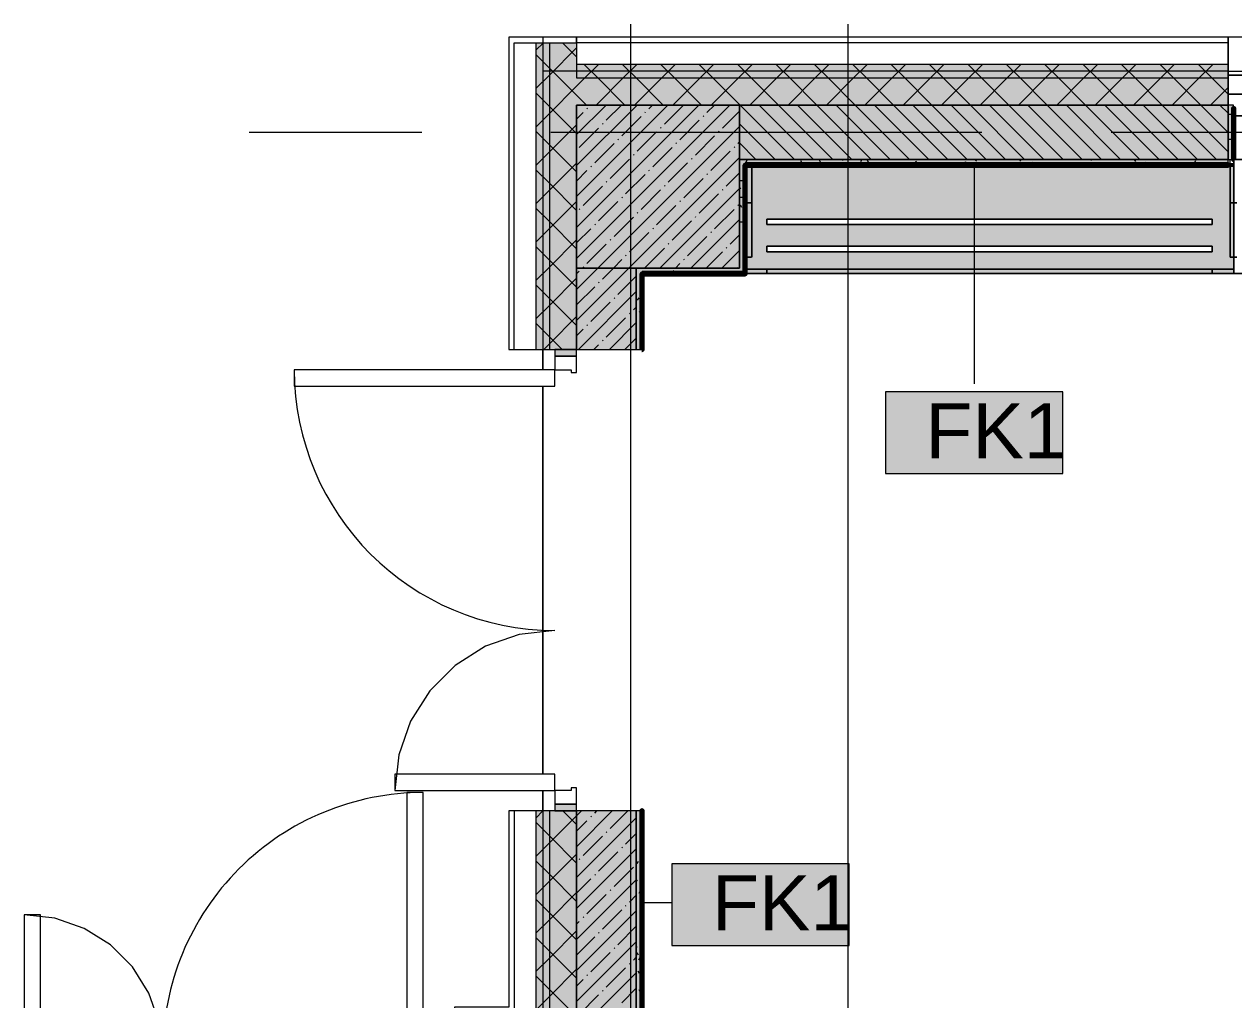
# Model space of a CAD drawing. Header units: millimetres. Extents: x -3817 to 677485, y -22715 to 103890.
# Drawn here: x 40368 to 44824, y 25716 to 29309 of the extents above; entities that cross this region are included whole.
import ezdxf

# ---------------------------------------------------------------- set-up
doc = ezdxf.new("R2010")
doc.units = ezdxf.units.MM
doc.layers.add('PDF _Геометрия', color=7, linetype='Continuous', true_color=0x1d1d1d)
doc.layers.add('PDF _Сплошная заливка', color=7, linetype='Continuous', true_color=0xffffff)
doc.layers.add('PDF _Текст', color=7, linetype='Continuous')
doc.styles.add('PDF GOST-Common', font='arial.ttf')

msp = doc.modelspace()

# ---------------------------------------------------------------- hatches: boundary and pattern name
at = {"layer": 'PDF _Сплошная заливка', "transparency": 33554559}
h = msp.add_hatch(color=256, dxfattribs=at)
h.paths.add_polyline_path([(42303.3, 25551.1), (42303.3, 26411.3), (42253.3, 26411.3), (42253.3, 25551.1)], flags=0)
h.paths.add_polyline_path([(42253.3, 28111.3), (42303.3, 28111.3), (42303.3, 29241.3), (42253.3, 29241.3), (42253.3, 28144.5)], flags=0)
h = msp.add_hatch(color=256, dxfattribs=at)
h.paths.add_polyline_path([(42403.3, 25551.1), (42403.3, 26411.3), (42303.3, 26411.3), (42303.3, 25551.1)], flags=0)
h.paths.add_polyline_path([(42403.3, 28111.3), (42403.3, 29241.3), (42303.3, 29241.3), (42303.3, 28111.3), (42323.3, 28111.3)], flags=0)
h = msp.add_hatch(color=256, dxfattribs=at)
h.paths.add_polyline_path([(85213.3, 29111.3), (85213.3, 29161.3), (80593.3, 29161.3), (80593.3, 29111.3), (84533.7, 29111.3)], flags=0)
h.paths.add_polyline_path([(70803.3, 29111.3), (71053.3, 29111.3), (71053.3, 29161.3), (68453.3, 29161.3), (68453.3, 29111.3), (70432.2, 29111.3)], flags=0)
h.paths.add_polyline_path([(73153.3, 29111.3), (74493.3, 29111.3), (74493.3, 29161.3), (73153.3, 29161.3)], flags=0)
h.paths.add_polyline_path([(77111.9, 29111.3), (77493.3, 29111.3), (77493.3, 29161.3), (76593.3, 29161.3), (76593.3, 29111.3)], flags=0)
h.paths.add_polyline_path([(60248.3, 29111.3), (61303.3, 29111.3), (61303.3, 29161.3), (60248.3, 29161.3)], flags=0)
h.paths.add_polyline_path([(66403.3, 29111.3), (67353.3, 29111.3), (67353.3, 29161.3), (66403.3, 29161.3)], flags=0)
h.paths.add_polyline_path([(57815.1, 29111.3), (57948.3, 29111.3), (57948.3, 29161.3), (57103.3, 29161.3), (57103.3, 29111.3), (57444.1, 29111.3)], flags=0)
h.paths.add_polyline_path([(51103.3, 29111.3), (52003.3, 29111.3), (52003.3, 29161.3), (51103.3, 29161.3)], flags=0)
h.paths.add_polyline_path([(55003.3, 29111.3), (55003.3, 29161.3), (54103.3, 29161.3), (54104.2, 29111.3), (54846.4, 29111.3)], flags=0)
h.paths.add_polyline_path([(49003.3, 29111.3), (49003.3, 29161.3), (47903.3, 29161.3), (47903.3, 29111.3), (48909, 29111.3)], flags=0)
h.paths.add_polyline_path([(44803.3, 29111.3), (44803.3, 29161.3), (42403.3, 29161.3), (42403.3, 29111.3), (44455.9, 29111.3)], flags=0)
h = msp.add_hatch(color=256, dxfattribs=at)
h.paths.add_polyline_path([(85213.3, 29011.3), (85213.3, 29111.3), (80593.3, 29111.3), (80593.3, 29011.3), (84533.7, 29011.3)], flags=0)
h.paths.add_polyline_path([(77493.3, 29011.3), (77493.3, 29111.3), (76593.3, 29111.3), (76593.3, 29011.3), (77111.9, 29011.3)], flags=0)
h.paths.add_polyline_path([(67353.3, 29011.3), (67353.3, 29013.3), (67321.3, 29013.3), (67321.3, 29021.3), (67353.3, 29021.3), (67353.3, 29111.3), (66403.3, 29111.3), (66403.3, 29011.3), (67321.3, 29011.3)], flags=0)
h.paths.add_polyline_path([(68485.3, 29011.3), (71053.3, 29011.3), (71053.3, 29111.3), (68453.3, 29111.3), (68453.3, 29021.3), (68485.3, 29021.3), (68485.3, 29013.3), (68453.3, 29011.3)], flags=0)
h.paths.add_polyline_path([(74283.3, 29011.3), (74493.3, 29011.3), (74493.3, 29111.3), (73153.3, 29111.3), (73153.3, 29011.3), (74143.2, 29011.3)], flags=0)
h.paths.add_polyline_path([(54403.3, 29011.3), (55003.3, 29011.3), (55003.3, 29111.3), (54103.3, 29111.3), (54104.2, 29011.3)], flags=0)
h.paths.add_polyline_path([(60783.9, 29011.3), (61303.3, 29011.3), (61303.3, 29111.3), (60248.3, 29111.3), (60248.3, 29011.3), (60412.8, 29011.3)], flags=0)
h.paths.add_polyline_path([(51103.3, 29011.3), (52003.3, 29011.3), (52003.3, 29111.3), (51103.3, 29111.3)], flags=0)
h.paths.add_polyline_path([(57103.3, 29011.3), (57948.3, 29011.3), (57948.3, 29111.3), (57103.3, 29111.3)], flags=0)
h.paths.add_polyline_path([(48403.3, 29011.3), (49003.3, 29011.3), (49003.3, 29111.3), (47903.3, 29111.3), (47903.3, 29011.3), (48166.8, 29011.3)], flags=0)
h.paths.add_polyline_path([(44803.3, 29011.3), (44803.3, 29111.3), (42403.3, 29111.3), (42403.3, 29011.3), (44455.9, 29011.3)], flags=0)
h = msp.add_hatch(color=256, dxfattribs=at)
h.paths.add_polyline_path([(80822.8, 28811.3), (80893.3, 28811.3), (80893.3, 29011.3), (80593.3, 29011.3), (80593.3, 28811.3)], flags=0)
h.paths.add_polyline_path([(73783.3, 28811.3), (73783.3, 29011.3), (73153.3, 29011.3), (73153.3, 28811.3), (73401, 28811.3)], flags=0)
h.paths.add_polyline_path([(74493.3, 28811.3), (74493.3, 29011.3), (74283.3, 29011.3), (74283.3, 28811.3)], flags=0)
h.paths.add_polyline_path([(76593.3, 28811.3), (76993.3, 28811.3), (76993.3, 29011.3), (76593.3, 29011.3)], flags=0)
h.paths.add_polyline_path([(68553.3, 28811.3), (70553.3, 28811.3), (70553.3, 29011.3), (68449.3, 29011.3), (68449.3, 28811.3)], flags=0)
h.paths.add_polyline_path([(67303.3, 28811.3), (67303.3, 29011.3), (67003.3, 29011.3), (67003.3, 28811.3), (67092.4, 28811.3)], flags=0)
h.paths.add_polyline_path([(60248.3, 28811.3), (60378.3, 28811.3), (60378.3, 29008.8), (60978.3, 29008.8), (60978.3, 28811.3), (61303.3, 28811.3), (61303.3, 29011.3), (60248.3, 29011.3), (60248.3, 28992.2)], flags=0)
h.paths.add_polyline_path([(54103.3, 28811.3), (54403.3, 28811.3), (54403.3, 29011.3), (54103.3, 29011.3)], flags=0)
h.paths.add_polyline_path([(57948.3, 28811.3), (57948.3, 29011.3), (57103.3, 29011.3), (57103.3, 28811.3), (57815.1, 28811.3)], flags=0)
h.paths.add_polyline_path([(43003.3, 28811.3), (44803.3, 28811.3), (44803.3, 29011.3), (43003.3, 29011.3)], flags=0)
h.paths.add_polyline_path([(52003.3, 28811.3), (52003.3, 29011.3), (51103.3, 29011.3), (51103.3, 28811.3), (51877.7, 28811.3)], flags=0)
h.paths.add_polyline_path([(47903.3, 28811.3), (48403.3, 28811.3), (48403.3, 29011.3), (47903.3, 29011.3)], flags=0)
for points in [[(43003.3, 28391.3), (43023.3, 28391.3), (43023.3, 28811.3), (43003.3, 28811.3), (43003.3, 28411.3)], [(43003.3, 28391.3), (43003.3, 28411.3), (42623.3, 28411.3), (42623.3, 28391.3), (42971.5, 28391.3)]]:
    msp.add_hatch(color=256, dxfattribs=at).paths.add_polyline_path(points)
at = {"layer": 'PDF _Сплошная заливка', "true_color": 0xeae6de, "transparency": 33554559}
h = msp.add_hatch(color=254, dxfattribs=at)
h.paths.add_polyline_path([(43423.3, 28391.3), (44824.5, 28391.3), (44824.5, 28791.3), (43024.3, 28790.3), (43024.3, 28391.4)], flags=0)
h.paths.add_polyline_path([(43343.3, 28471.3), (43104.3, 28471.3), (43104.3, 28491.3), (44744.5, 28491.3), (44744.5, 28471.3), (44455.9, 28471.3)], flags=0)
h.paths.add_polyline_path([(43104.3, 28571.3), (43104.3, 28591.3), (44744.5, 28591.3), (44744.5, 28571.3), (44455.9, 28571.3)], flags=0)
at = {"layer": 'PDF _Сплошная заливка', "transparency": 33554559}
h = msp.add_hatch(color=256, dxfattribs=at)
h.paths.add_polyline_path([(42623.3, 25211.3), (42643.3, 25211.3), (42643.3, 26411.3), (42623.3, 26411.3), (42623.3, 25883.8)], flags=0)
h.paths.add_polyline_path([(42643.3, 28111.3), (42643.3, 28391.3), (42623.3, 28391.3), (42623.3, 28111.3)], flags=0)

# ---------------------------------------------------------------- linework, layer by layer
at = {"layer": 'PDF _Геометрия', "color": 253, "lineweight": 9, "true_color": 0xaaaaaa}
for points in [[(42603.3, 24976), (42603.3, 26809.4), (42603.3, 29309.4)], [(43403.3, 24976), (43403.3, 26809.4), (43403.3, 29309.4)], [(47903.3, 29121.3), (44803.3, 29121.3)], [(44803.3, 29051.4), (44873.3, 29051.4)], [(41197.6, 28911.3), (41832.6, 28911.3)], [(42308.8, 28911.3), (43896.3, 28911.3)], [(44372.6, 28911.3), (45007.6, 28911.3)]]:
    msp.add_lwpolyline(points, dxfattribs=at)
at = {"layer": 'PDF _Геометрия', "color": 9, "lineweight": 9, "true_color": 0xc0c0c0}
for points in [[(43024.3, 28791.3), (44803.3, 28791.3), (44803.3, 28811.3), (44803.3, 29011.3), (44803.3, 29261.3), (42403.3, 29261.3), (42173.3, 29261.3), (42153.3, 29261.3), (42153.3, 28111.3), (42403.3, 28111.3), (42623.3, 28111.3), (42623.3, 28411.3), (42403.3, 28411.3), (42403.3, 29011.3), (43003.3, 29011.3), (43003.3, 28811.3), (43023.3, 28811.3), (43003.3, 28811.3), (43003.3, 28411.3), (42623.3, 28411.3), (42623.3, 28391.3), (42623.3, 28111.3), (42643.3, 28111.3)], [(47903.3, 29011.3), (47903.3, 29261.3), (44803.3, 29261.3), (44803.3, 29011.3)], [(44803.3, 28791.3), (44824.5, 28791.3), (44803.3, 28791.3), (44803.3, 28811.3)], [(42644.3, 28391.3), (43003.3, 28391.3), (43023.3, 28391.3)], [(42403.3, 17131.3), (42403.3, 25311.3), (42383.3, 25311.3), (42003.3, 25311.3), (42403.3, 25311.3), (42403.3, 25531.4), (42153.3, 25531.4), (42153.3, 25531.1), (42173.3, 25531.1), (42403.3, 25531.1), (42403.3, 25211.3), (42623.3, 25211.3), (42623.3, 26411.3), (42403.3, 26411.3), (42153.3, 26411.3), (42153.3, 25689.1), (41953.3, 25689.1), (41953.3, 25531.4), (41953.3, 25311.3), (41928.3, 25311.3), (41928.3, 25201.3)], [(42643.3, 25232.3), (42643.3, 26411.3), (42623.3, 26411.3), (42623.3, 25211.3), (42643.3, 25211.3), (43003.3, 25211.3), (43003.3, 24011.3), (43023.3, 24011.3), (43023.3, 25211.3), (43023.3, 25231.3)]]:
    msp.add_lwpolyline(points, dxfattribs=at)
at = {"layer": 'PDF _Геометрия', "color": 7, "lineweight": 9}
for points in [[(42173.3, 28111.3), (42173.3, 29241.3), (42403.3, 29241.3), (42403.3, 29261.3), (42403.3, 29241.3)], [(42253.3, 29241.3), (42253.3, 28111.3)], [(42278.3, 29261.3), (42278.3, 28111.3)], [(42303.3, 29241.3), (42303.3, 28111.3)], [(44803.3, 29241.3), (42403.3, 29241.3), (42403.3, 29161.3)], [(44803.3, 29161.3), (42403.3, 29161.3), (42403.3, 29111.3), (44803.3, 29111.3)], [(44803.3, 29136.3), (42278.3, 29136.3)], [(43023.3, 28391.3), (43023.3, 28791.3)], [(43867.8, 28790.8), (43867.8, 27984.9)], [(42643.3, 28111.3), (42643.3, 28378.3), (42643.3, 28391.3)], [(42173.3, 26411.3), (42173.3, 25684.1), (42173.3, 25681.1), (42173.3, 25551.1), (42173.3, 25681.1)], [(42253.3, 26411.3), (42253.3, 25551.1)], [(42278.3, 26411.3), (42278.3, 25531.1)], [(42303.3, 26411.3), (42303.3, 25551.1)], [(42643.8, 26074.2), (42754.7, 26074.2)]]:
    msp.add_lwpolyline(points, dxfattribs=at)
at = {"layer": 'PDF _Геометрия', "lineweight": 9}
for points in [[(42253.3, 29213.5), (42281.1, 29241.3)], [(42403.3, 29189.2), (42351.1, 29241.3)], [(42253.3, 29072.1), (42303.3, 29122.1), (42403.3, 29222.1)], [(42439.7, 29011.3), (42403.3, 29047.8), (42303.3, 29147.8), (42253.3, 29197.8)], [(42253.3, 28930.7), (42303.3, 28980.7), (42403.3, 29080.7), (42433.9, 29111.3), (42483.9, 29161.3)], [(42581.1, 29011.3), (42481.1, 29111.3), (42431.1, 29161.3)], [(42475.3, 29011.3), (42575.3, 29111.3), (42625.3, 29161.3)], [(42722.6, 29011.3), (42622.6, 29111.3), (42572.6, 29161.3)], [(42616.8, 29011.3), (42716.8, 29111.3), (42766.8, 29161.3)], [(42864, 29011.3), (42764, 29111.3), (42714, 29161.3)], [(42758.2, 29011.3), (42858.2, 29111.3), (42908.2, 29161.3)], [(43005.4, 29011.3), (42905.4, 29111.3), (42855.4, 29161.3)], [(42899.6, 29011.3), (42999.6, 29111.3), (43049.6, 29161.3)], [(43346.8, 28811.3), (43146.8, 29011.3), (43046.8, 29111.3), (42996.8, 29161.3)], [(43041, 29011.3), (43141, 29111.3), (43191, 29161.3)], [(43488.3, 28811.3), (43288.3, 29011.3), (43188.3, 29111.3), (43138.3, 29161.3)], [(43182.5, 29011.3), (43282.5, 29111.3), (43332.5, 29161.3)], [(43629.7, 28811.3), (43429.7, 29011.3), (43329.7, 29111.3), (43279.7, 29161.3)], [(43323.9, 29011.3), (43423.9, 29111.3), (43473.9, 29161.3)], [(43771.1, 28811.3), (43571.1, 29011.3), (43471.1, 29111.3), (43421.1, 29161.3)], [(43465.3, 29011.3), (43565.3, 29111.3), (43615.3, 29161.3)], [(43912.5, 28811.3), (43712.5, 29011.3), (43612.5, 29111.3), (43562.5, 29161.3)], [(43606.7, 29011.3), (43706.7, 29111.3), (43756.7, 29161.3)], [(44053.9, 28811.3), (43853.9, 29011.3), (43753.9, 29111.3), (43703.9, 29161.3)], [(43748.1, 29011.3), (43848.1, 29111.3), (43898.1, 29161.3)], [(44195.4, 28811.3), (43995.4, 29011.3), (43895.4, 29111.3), (43845.4, 29161.3)], [(43889.6, 29011.3), (43989.6, 29111.3), (44039.6, 29161.3)], [(44336.8, 28811.3), (44136.8, 29011.3), (44036.8, 29111.3), (43986.8, 29161.3)], [(44031, 29011.3), (44131, 29111.3), (44181, 29161.3)], [(44478.2, 28811.3), (44278.2, 29011.3), (44178.2, 29111.3), (44128.2, 29161.3)], [(44172.4, 29011.3), (44272.4, 29111.3), (44322.4, 29161.3)], [(44619.6, 28811.3), (44419.6, 29011.3), (44319.6, 29111.3), (44269.6, 29161.3)], [(44313.8, 29011.3), (44413.8, 29111.3), (44463.8, 29161.3)], [(44761, 28811.3), (44561, 29011.3), (44461, 29111.3), (44411, 29161.3)], [(44455.2, 29011.3), (44555.2, 29111.3), (44605.2, 29161.3)], [(44803.3, 28910.6), (44702.5, 29011.3), (44602.5, 29111.3), (44552.5, 29161.3)], [(44596.7, 29011.3), (44696.7, 29111.3), (44746.7, 29161.3)], [(44803.3, 29052), (44743.9, 29111.3), (44693.9, 29161.3)], [(42403.3, 28906.4), (42303.3, 29006.4), (42253.3, 29056.4)], [(44738.1, 29011.3), (44803.3, 29076.5)], [(42403.3, 28902.8), (42511.8, 29011.3)], [(42403.3, 28788.7), (42625.9, 29011.3)], [(42403.3, 28674.7), (42739.9, 29011.3)], [(42403.3, 28560.6), (42854, 29011.3)], [(42403.3, 28446.6), (42968, 29011.3)], [(42512.8, 28955.3), (42568.8, 29011.3)], [(42669.6, 28998), (42682.9, 29011.3)], [(42726.6, 28941), (42796.9, 29011.3)], [(42883.4, 28983.8), (42911, 29011.3)], [(43205.4, 28811.3), (43005.4, 29011.3)], [(43276.1, 28811.3), (43076.1, 29011.3)], [(43417.5, 28811.3), (43217.5, 29011.3)], [(43559, 28811.3), (43359, 29011.3)], [(43700.4, 28811.3), (43500.4, 29011.3)], [(43841.8, 28811.3), (43641.8, 29011.3)], [(43983.2, 28811.3), (43783.2, 29011.3)], [(44124.7, 28811.3), (43924.7, 29011.3)], [(44266.1, 28811.3), (44066.1, 29011.3)], [(44407.5, 28811.3), (44207.5, 29011.3)], [(44548.9, 28811.3), (44348.9, 29011.3)], [(44690.3, 28811.3), (44490.3, 29011.3)], [(44803.3, 28839.8), (44631.8, 29011.3)], [(44803.3, 28981.3), (44773.2, 29011.3)], [(42403.3, 28959.8), (42427.2, 28983.8)], [(42441.5, 28998), (42443.9, 29000.4)], [(42569.8, 28898.3), (42641.1, 28969.5)], [(42655.3, 28983.8), (42657.7, 28986.2)], [(42869.2, 28969.5), (42871.5, 28971.9)], [(42940.5, 28926.8), (43003.3, 28989.6)], [(42253.3, 28789.3), (42303.3, 28839.3), (42403.3, 28939.3)], [(42403.3, 28332.6), (42482.1, 28411.3), (43003.3, 28932.6)], [(42413, 28855.5), (42484.3, 28926.8)], [(42498.5, 28941), (42500.9, 28943.4)], [(42712.4, 28926.8), (42714.7, 28929.1)], [(42783.6, 28884), (42854.9, 28955.3)], [(43134.7, 28811.3), (43003.3, 28942.8)], [(42403.3, 28765), (42303.3, 28865), (42253.3, 28915)], [(42555.5, 28884), (42557.9, 28886.4)], [(42626.8, 28841.2), (42698.1, 28912.5)], [(42840.7, 28827), (42911.9, 28898.3)], [(42926.2, 28912.5), (42928.6, 28914.9)], [(42470, 28798.5), (42541.3, 28869.7)], [(42683.8, 28784.2), (42755.1, 28855.5)], [(42769.4, 28869.7), (42771.7, 28872.1)], [(42897.7, 28769.9), (42969, 28841.2)], [(42983.2, 28855.5), (42985.6, 28857.9)], [(42997.5, 28869.7), (43003.3, 28875.5)], [(43064, 28811.3), (43003.3, 28872.1)], [(42253.3, 28647.8), (42303.3, 28697.8), (42403.3, 28797.8)], [(42403.3, 28218.5), (42596.1, 28411.3), (43003.3, 28818.5)], [(42455.7, 28784.2), (42458.1, 28786.6)], [(42527, 28741.4), (42598.3, 28812.7)], [(42612.6, 28827), (42614.9, 28829.3)], [(42740.9, 28727.2), (42812.1, 28798.5)], [(42826.4, 28812.7), (42828.8, 28815.1)], [(42403.3, 28623.5), (42303.3, 28723.6), (42253.3, 28773.5)], [(42403.3, 28731.7), (42441.5, 28769.9)], [(42584, 28684.4), (42655.3, 28755.7)], [(42669.6, 28769.9), (42672, 28772.3)], [(42883.4, 28755.7), (42885.8, 28758.1)], [(42954.7, 28712.9), (43003.3, 28761.5)], [(42427.2, 28641.6), (42498.5, 28712.9)], [(42512.8, 28727.2), (42515.1, 28729.5)], [(42641.1, 28627.4), (42712.4, 28698.7)], [(42710.2, 28411.3), (43003.3, 28704.5)], [(42726.6, 28712.9), (42729, 28715.3)], [(42797.9, 28670.2), (42869.2, 28741.4)], [(42940.5, 28698.7), (42942.8, 28701)], [(42253.3, 28506.4), (42303.3, 28556.4), (42403.3, 28656.4)], [(42484.3, 28584.6), (42555.5, 28655.9)], [(42569.8, 28670.2), (42572.2, 28672.5)], [(42783.6, 28655.9), (42786, 28658.3)], [(42854.9, 28613.1), (42926.2, 28684.4)], [(42403.3, 28482.1), (42303.3, 28582.1), (42253.3, 28632.1)], [(42413, 28627.4), (42415.3, 28629.8)], [(42626.8, 28613.1), (42629.2, 28615.5)], [(42698.1, 28570.4), (42769.4, 28641.6)], [(42911.9, 28556.1), (42983.2, 28627.4)], [(42997.5, 28641.6), (42999.8, 28644)], [(42470, 28570.4), (42472.4, 28572.7)], [(42541.3, 28527.6), (42612.6, 28598.9)], [(42755.1, 28513.3), (42826.4, 28584.6)], [(42824.2, 28411.3), (43003.3, 28590.4)], [(42840.7, 28598.9), (42843, 28601.2)], [(42403.3, 28503.6), (42455.7, 28556.1)], [(42598.3, 28470.6), (42669.6, 28541.8)], [(42683.8, 28556.1), (42686.2, 28558.5)], [(42812.1, 28456.3), (42883.4, 28527.6)], [(42897.7, 28541.8), (42900.1, 28544.2)], [(42969, 28499.1), (43003.3, 28533.4)], [(42253.3, 28365), (42303.3, 28415), (42403.3, 28515)], [(42403.3, 28340.7), (42303.3, 28440.7), (42253.3, 28490.7)], [(42441.5, 28427.8), (42512.8, 28499.1)], [(42527, 28513.3), (42529.4, 28515.7)], [(42655.3, 28413.5), (42726.6, 28484.8)], [(42740.9, 28499.1), (42743.2, 28501.5)], [(42938.3, 28411.3), (43003.3, 28476.4)], [(42954.7, 28484.8), (42957.1, 28487.2)], [(42498.5, 28370.8), (42539.1, 28411.3), (42569.8, 28442.1)], [(42584, 28456.3), (42586.4, 28458.7)], [(42797.9, 28442.1), (42800.3, 28444.4)], [(42881.2, 28411.3), (42940.5, 28470.6)], [(42403.3, 28389.6), (42413, 28399.3)], [(42427.2, 28413.5), (42429.6, 28415.9)], [(42767.2, 28411.3), (42783.6, 28427.8)], [(42995.3, 28411.3), (42997.5, 28413.5)], [(42253.3, 28223.6), (42303.3, 28273.6), (42403.3, 28373.6)], [(42403.3, 28199.3), (42303.3, 28299.3), (42253.3, 28349.3)], [(42403.3, 28275.5), (42470, 28342.3)], [(42484.3, 28356.5), (42486.6, 28358.9)], [(42555.5, 28313.8), (42623.3, 28381.5)], [(42410.2, 28111.3), (42623.3, 28324.5)], [(42541.3, 28299.5), (42543.6, 28301.9)], [(42455.7, 28214), (42527, 28285.2)], [(42612.6, 28256.7), (42623.3, 28267.4)], [(42349.8, 28111.3), (42303.3, 28157.9), (42253.3, 28207.9)], [(42282.5, 28111.3), (42303.3, 28132.2), (42403.3, 28232.2)], [(42512.8, 28156.9), (42584, 28228.2)], [(42524.2, 28111.3), (42623.3, 28210.4)], [(42598.3, 28242.5), (42600.7, 28244.8)], [(42403.3, 28161.5), (42427.2, 28185.4)], [(42441.5, 28199.7), (42443.9, 28202.1)], [(42467.2, 28111.3), (42484.3, 28128.4)], [(42498.5, 28142.7), (42500.9, 28145)], [(42581.2, 28111.3), (42623.3, 28153.4)], [(42253.3, 26385.1), (42279.5, 26411.3)], [(42253.3, 26243.7), (42303.3, 26293.7), (42403.3, 26393.7)], [(42403.3, 26360.8), (42352.7, 26411.3)], [(42403.3, 26393.7), (42420.9, 26411.3)], [(42403.3, 26279.7), (42534.9, 26411.3)], [(42403.3, 26165.6), (42623.3, 26385.6)], [(42455.7, 26389.2), (42458.1, 26391.5)], [(42470, 26403.4), (42477.9, 26411.3)], [(42527, 26346.4), (42592, 26411.3)], [(42403.3, 26219.4), (42303.3, 26319.4), (42253.3, 26369.4)], [(42403.3, 26336.7), (42441.5, 26374.9)], [(42427.2, 26246.6), (42498.5, 26317.9)], [(42512.8, 26332.1), (42515.1, 26334.5)], [(42584, 26289.4), (42623.3, 26328.6)], [(42253.3, 26102.3), (42303.3, 26152.3), (42403.3, 26252.3)], [(42403.3, 26051.6), (42623.3, 26271.6)], [(42484.3, 26189.6), (42555.5, 26260.9)], [(42569.8, 26275.1), (42572.2, 26277.5)], [(42403.3, 26078), (42303.3, 26178), (42253.3, 26228)], [(42413, 26232.4), (42415.3, 26234.7)], [(42541.3, 26132.6), (42612.6, 26203.8)], [(42403.3, 26108.6), (42455.7, 26161.1)], [(42403.3, 25937.5), (42623.3, 26157.5)], [(42470, 26175.3), (42472.4, 26177.7)], [(42527, 26118.3), (42529.4, 26120.7)], [(42253.3, 25960.8), (42303.3, 26010.8), (42403.3, 26110.8)], [(42403.3, 25936.5), (42303.3, 26036.5), (42253.3, 26086.5)], [(42441.5, 26032.8), (42512.8, 26104)], [(42598.3, 26075.5), (42623.3, 26100.5)], [(42403.3, 25823.5), (42623.3, 26043.5)], [(42498.5, 25975.7), (42569.8, 26047)], [(42584, 26061.3), (42586.4, 26063.6)], [(42403.3, 25994.5), (42413, 26004.3)], [(42427.2, 26018.5), (42429.6, 26020.9)], [(42555.5, 25918.7), (42623.3, 25986.4)], [(42253.3, 25819.4), (42303.3, 25869.4), (42403.3, 25969.4)], [(42403.3, 25795.1), (42303.3, 25895.1), (42253.3, 25945.1)], [(42403.3, 25880.5), (42470, 25947.2)], [(42484.3, 25961.5), (42486.6, 25963.9)], [(42403.3, 25709.4), (42623.3, 25929.4)], [(42455.7, 25818.9), (42527, 25890.2)], [(42541.3, 25904.5), (42543.6, 25906.8)], [(42598.3, 25847.4), (42600.7, 25849.8)], [(42612.6, 25861.7), (42623.3, 25872.4)], [(42253.3, 25678), (42303.3, 25728), (42403.3, 25828)], [(42403.3, 25653.7), (42303.3, 25753.7), (42253.3, 25803.7)], [(42403.3, 25595.4), (42623.3, 25815.4)], [(42441.5, 25804.7), (42443.9, 25807)], [(42512.8, 25761.9), (42584, 25833.2)], [(42403.3, 25766.4), (42427.2, 25790.4)], [(42569.8, 25704.9), (42623.3, 25758.3)], [(42413, 25662.1), (42484.3, 25733.4)], [(42498.5, 25747.6), (42500.9, 25750)]]:
    msp.add_lwpolyline(points, dxfattribs=at)
at = {"layer": 'PDF _Геометрия', "color": 116, "lineweight": 13, "true_color": 0x008040}
for points in [[(44803.3, 29136.3), (47903.3, 29136.3)], [(42278.3, 28036.3), (42278.3, 28111.3), (42278.3, 28036.3)]]:
    msp.add_lwpolyline(points, dxfattribs=at)
at = {"layer": 'PDF _Геометрия', "color": 253, "lineweight": 13, "true_color": 0xaaaaaa}
for points in [[(44873.3, 29121.3), (44873.3, 29051.4), (44803.3, 29051.4), (44803.3, 29121.3)], [(42403.3, 28086.3), (42403.3, 28111.3), (42323.3, 28111.3), (42323.3, 28086.3)], [(42323.3, 28036.3), (42383.3, 28036.3), (42383.3, 28026.3), (42403.3, 28026.3), (42403.3, 28086.3), (42323.3, 28086.3)], [(41363.3, 28036.3), (41363.3, 27976.3), (42323.3, 27976.3), (42323.3, 28036.3)], [(41733.3, 26486.3), (42323.3, 26486.3), (42323.3, 26546.3), (41733.3, 26546.3)], [(41838.3, 26479.1), (41778.3, 26479.1), (41778.3, 25519.1), (41838.3, 25519.1)], [(42323.3, 26486.3), (42323.3, 26436.3), (42403.3, 26436.3), (42403.3, 26496.3), (42383.3, 26496.3), (42383.3, 26486.3)], [(42403.3, 26436.3), (42323.3, 26436.3), (42323.3, 26411.3), (42403.3, 26411.3)], [(40368.3, 26029.1), (40368.3, 25519.1), (40428.3, 25519.1), (40428.3, 26029.1)]]:
    msp.add_lwpolyline(points, close=True, dxfattribs=at)
at = {"layer": 'PDF _Геометрия', "color": 7, "lineweight": 9}
for points in [[(43003.3, 29011.3), (42403.3, 29011.3), (42403.3, 28411.3), (43003.3, 28411.3)], [(44803.3, 29011.3), (43003.3, 29011.3)], [(43023.3, 28811.3), (44803.3, 28811.3)], [(42403.3, 28111.3), (42403.3, 28411.3)], [(44194.3, 27954.8), (43541.2, 27954.8), (43541.2, 27654.8), (44194.3, 27654.8)], [(42403.3, 25551.1), (42403.3, 26411.3)], [(43407.8, 26216.1), (42754.7, 26216.1), (42754.7, 25916.1), (43407.8, 25916.1)]]:
    msp.add_lwpolyline(points, close=True, dxfattribs=at)
at = {"layer": 'PDF _Геометрия', "color": 9, "lineweight": 9, "true_color": 0xc0c0c0}
msp.add_lwpolyline([(44823.3, 28811.3), (44823.3, 29011.3), (44803.3, 29011.3), (44803.3, 28811.3)], close=True, dxfattribs=at)
at = {"layer": 'PDF _Геометрия', "color": 8, "lineweight": 9, "true_color": 0x808080}
for points in [[(44824.5, 28391.3), (43024.3, 28391.3), (44824.5, 28391.3), (44824.5, 28791.3), (44803.3, 28791.3), (44824.5, 28791.3), (44824.5, 28811.3), (44824.5, 28971.3), (47882.3, 28971.3), (44824.5, 28971.3), (44824.5, 28811.3), (47882.3, 28811.3), (44824.5, 28811.3), (44824.5, 28391.4), (47882.3, 28391.4), (44824.5, 28391.4)], [(44811.3, 28791.3), (44811.3, 28811.3)], [(44824.3, 28391.3), (43024.3, 28391.3), (44824.3, 28391.3)], [(44744.3, 28391.3), (43104.3, 28391.3), (44744.3, 28391.3)]]:
    msp.add_lwpolyline(points, dxfattribs=at)
at = {"layer": 'PDF _Геометрия', "color": 253, "lineweight": 9, "true_color": 0x9b9b9b}
for points in [[(44805, 28977.6), (44815.1, 28977.6)], [(44805, 28886.1), (44815.1, 28886.1)], [(44823.3, 28865.7), (44818.4, 28857.4)], [(43031.2, 28809.8), (43026.2, 28801.1)], [(43098.1, 28794.7), (43108.2, 28794.7)], [(43137.7, 28811.3), (43135.8, 28808.2)], [(43189.6, 28794.7), (43199.6, 28794.7)], [(43192.7, 28808.8), (43191.2, 28811.3)], [(43234.3, 28797.6), (43229.3, 28806.3)], [(43235.3, 28797.6), (43231.7, 28791.3)], [(43250.5, 28794.7), (43260.6, 28794.7)], [(43302.4, 28801.7), (43297.3, 28810.4)], [(43303.3, 28793.5), (43302.1, 28791.3)], [(43343.5, 28791.3), (43339, 28799.3)], [(43384, 28811.3), (43381.6, 28807.1)], [(43402.9, 28794.7), (43413, 28794.7)], [(43454.4, 28811.3), (43449.6, 28803)], [(43480.1, 28798.7), (43475, 28807.4)], [(43494.4, 28794.7), (43504.4, 28794.7)], [(43549.1, 28792.4), (43548.5, 28791.3)], [(43585.8, 28794.7), (43595.9, 28794.7)], [(43657.8, 28795.7), (43652.7, 28804.4)], [(43695.5, 28791.3), (43694.4, 28793.3)], [(43765.9, 28791.3), (43762.4, 28797.4)], [(43768.7, 28794.7), (43778.8, 28794.7)], [(43836.4, 28802.4), (43831.4, 28793.7)], [(43860.1, 28794.7), (43870.2, 28794.7)], [(43876.8, 28811.3), (43873, 28804.9)], [(43921.1, 28794.7), (43931.2, 28794.7)], [(43941.9, 28791.3), (43940.1, 28794.4)], [(44039.6, 28805), (44035.9, 28811.3)], [(44073.5, 28794.7), (44083.6, 28794.7)], [(44082.2, 28801.3), (44077.1, 28792.6)], [(44117.8, 28791.3), (44117.8, 28791.4)], [(44150.2, 28797.3), (44146.8, 28791.3)], [(44164.9, 28794.7), (44175, 28794.7)], [(44228.7, 28811.3), (44228.4, 28810.9)], [(44256.4, 28794.7), (44266.4, 28794.7)], [(44299.1, 28811.3), (44296.5, 28806.8)], [(44353.3, 28810.2), (44352.7, 28811.3)], [(44395.9, 28796.2), (44393.2, 28791.3)], [(44439.3, 28794.7), (44449.3, 28794.7)], [(44463, 28803.1), (44458.2, 28811.3)], [(44464, 28792.1), (44463.6, 28791.3)], [(44504.6, 28791.9), (44499.6, 28800.6)], [(44530.7, 28794.7), (44540.8, 28794.7)], [(44591.7, 28794.7), (44601.7, 28794.7)], [(44599.1, 28811.3), (44599, 28811.3)], [(44683.3, 28806.2), (44678.3, 28797.5)], [(44721.5, 28811.3), (44719.9, 28808.7)], [(44744.1, 28794.7), (44754.1, 28794.7)], [(44776.8, 28808.3), (44775, 28811.3)], [(43003.8, 28770.1), (43003.3, 28771.1)], [(43007.9, 28702.1), (43003.3, 28710.2)], [(43006.7, 28733.7), (43016.8, 28733.7)], [(43023.3, 28735.1), (43022.1, 28733.1)], [(43006.7, 28672.8), (43016.8, 28672.8)], [(43012, 28634.1), (43007, 28642.8)], [(43003.7, 28579.3), (43003.3, 28578.5)], [(43006.7, 28581.3), (43016.8, 28581.3)], [(43023.3, 28491.3), (43021, 28487.3)], [(42671.4, 28398.5), (42681.5, 28398.5)], [(42694.6, 28391.3), (42694.3, 28391.9)], [(42761, 28402.7), (42755.9, 28394)], [(42829, 28398.6), (42824.8, 28391.3)], [(42854.3, 28398.5), (42864.4, 28398.5)], [(42929.8, 28410.6), (42929.4, 28411.3)], [(42945.7, 28398.5), (42955.8, 28398.5)], [(43006.7, 28398.5), (43016.8, 28398.5)], [(42632, 28301.2), (42626.9, 28292.5)], [(42640.9, 28307), (42643.3, 28307)], [(42643.1, 28259.6), (42638.1, 28250.8)], [(42639.5, 28243), (42634.4, 28251.7)], [(42640.9, 28246.1), (42643.3, 28246.1)], [(42640.9, 28154.6), (42643.3, 28154.6)], [(42643.3, 28114.5), (42642.6, 28115.6)], [(42640.9, 26295.3), (42643.3, 26295.3)], [(42630.3, 26225.6), (42625.3, 26216.9)], [(42640.9, 26234.4), (42643.3, 26234.4)], [(42626.2, 26157.6), (42623.3, 26152.5)], [(42637.4, 26116), (42632.3, 26107.3)], [(42640.9, 26142.9), (42643.3, 26142.9)], [(42643.3, 26102.8), (42640.2, 26108.1)], [(42640.9, 25960.1), (42643.3, 25960.1)], [(42625.1, 25911.9), (42623.3, 25908.7)], [(42642.2, 25921.7), (42637.2, 25930.4)], [(42640.9, 25899.1), (42643.3, 25899.1)], [(42631.1, 25880.1), (42626.1, 25888.8)], [(42636.3, 25870.2), (42631.2, 25861.5)], [(42635.2, 25812), (42630.1, 25820.8)], [(42640.9, 25807.7), (42643.3, 25807.7)], [(42643.3, 25821.4), (42642.4, 25819.9)], [(42639.3, 25744), (42634.2, 25752.7)]]:
    msp.add_lwpolyline(points, dxfattribs=at)
at = {"layer": 'PDF _Геометрия', "color": 7, "lineweight": 70, "true_color": 0xffd2ff}
msp.add_lwpolyline([(44824.3, 28811.3), (44824.3, 28999.3), (44823.3, 28999.3), (44823.3, 28811.3)], close=True, dxfattribs=at)
at = {"layer": 'PDF _Геометрия', "color": 231, "lineweight": 70, "true_color": 0xff80c0}
for points in [[(42643.3, 28111.3), (42644.3, 28111.3), (42644.3, 28390.3), (43024.3, 28390.3), (43024.3, 28391.3), (43024.3, 28790.3), (44803.3, 28790.3), (44803.3, 28791.3), (43024.3, 28791.3)], [(43023.3, 28391.3), (42644.3, 28391.3)], [(43023.3, 25231.3), (43023.3, 24011.3), (43024.3, 24011.3), (43024.3, 25232.3), (43023.3, 25232.3), (42644.3, 25232.3), (42644.3, 26411.3), (42643.3, 26411.3), (42643.3, 25232.3)]]:
    msp.add_lwpolyline(points, dxfattribs=at)
at = {"layer": 'PDF _Геометрия', "color": 231, "lineweight": 9, "true_color": 0xff80c0}
for points in [[(43024.3, 28791.3), (43023.3, 28791.3), (43023.3, 28391.3)], [(42644.3, 28391.3), (42643.3, 28391.3), (42643.3, 28378.3), (42643.3, 28111.3)]]:
    msp.add_lwpolyline(points, dxfattribs=at)
at = {"layer": 'PDF _Геометрия', "color": 253, "lineweight": 9, "true_color": 0xaba79f}
for points in [[(43048.3, 28788.5), (43048.3, 28451.3), (43048.3, 28651.3), (43048.3, 28451.3)], [(43024.3, 28451.3), (43048.2, 28451.3)], [(43024.3, 28451.3), (43048.2, 28451.3)], [(44811.3, 28451.4), (44835.3, 28451.4)], [(44811.3, 28451.4), (44835.3, 28451.4)], [(44817.4, 28407.3), (43031.4, 28407.3)], [(44824.3, 28407.3), (44818.1, 28407.3)], [(44824.3, 28392), (44824.3, 28407.3)]]:
    msp.add_lwpolyline(points, close=True, dxfattribs=at)
at = {"layer": 'PDF _Геометрия', "color": 231, "lineweight": 53, "true_color": 0xff80c0}
msp.add_lwpolyline([(44803.3, 28791.3), (44824.5, 28791.3)], dxfattribs=at)
at = {"layer": 'PDF _Геометрия', "color": 231, "lineweight": 53, "true_color": 0xeaa7bf}
msp.add_lwpolyline([(44824.1, 28790.3), (44803.3, 28790.3)], dxfattribs=at)
at = {"layer": 'PDF _Геометрия', "color": 253, "lineweight": 9, "true_color": 0xaba79f}
for points in [[(44811.3, 28790.3), (44811.3, 28451.4), (44811.3, 28651.4), (44811.3, 28451.4), (44811.3, 28791.3)], [(43030.7, 28407.3), (43024.3, 28407.3), (43030.7, 28407.3)], [(43024.3, 28407.3), (43024.3, 28391.3)], [(44744.3, 28407.3), (43104.3, 28407.3), (44744.3, 28407.3)]]:
    msp.add_lwpolyline(points, dxfattribs=at)
at = {"layer": 'PDF _Геометрия', "color": 254, "lineweight": 9, "true_color": 0xd5d3cf}
for points in [[(43024.3, 28651.3), (43048.3, 28651.3)], [(44811.3, 28651.4), (44835.3, 28651.4)], [(43104.3, 28391.3), (43104.3, 28407.3)]]:
    msp.add_lwpolyline(points, close=True, dxfattribs=at)
at = {"layer": 'PDF _Геометрия', "color": 9, "lineweight": 9, "true_color": 0xbfbfbf}
for points in [[(43024.3, 28451.3), (43024.3, 28651.3), (43024.3, 28451.3)], [(43024.3, 28407.3), (43024.3, 28391.3)]]:
    msp.add_lwpolyline(points, dxfattribs=at)
at = {"layer": 'PDF _Геометрия', "color": 8, "lineweight": 9, "true_color": 0x808080}
for points in [[(44744.5, 28591.3), (44744.5, 28571.3), (43104.3, 28571.3), (43104.3, 28591.3)], [(44744.5, 28591.3), (43104.3, 28591.3), (43104.3, 28571.3), (44744.5, 28571.3)], [(44744.5, 28491.3), (44744.5, 28471.3), (43104.3, 28471.3), (43104.3, 28491.3)], [(44744.5, 28491.3), (43104.3, 28491.3), (43104.3, 28471.3), (44744.5, 28471.3)]]:
    msp.add_lwpolyline(points, close=True, dxfattribs=at)
at = {"layer": 'PDF _Геометрия', "color": 254, "lineweight": 9, "true_color": 0xd5d3cf}
msp.add_lwpolyline([(44744.3, 28407.3), (44744.3, 28391.3), (44744.3, 28407.3)], dxfattribs=at)
at = {"layer": 'PDF _Геометрия', "color": 253, "lineweight": 9, "true_color": 0xaaaaaa}
for points in [[(41363.3, 28036.3, 0.414213), (42323.3, 27076.3), (42192, 27061.6), (42067.3, 27017.9), (41955.4, 26947.6), (41862, 26854.2), (41791.7, 26742.3), (41748.1, 26617.6), (41733.3, 26486.3)], [(41838.3, 26479.1, 0.414215), (40878.3, 25519.1), (40865.5, 25632.6), (40827.8, 25740.4), (40767, 25837.1), (40686.2, 25917.8), (40589.5, 25978.6), (40481.7, 26016.3), (40368.3, 26029.1)]]:
    msp.add_lwpolyline(points, format="xyb", dxfattribs=at)
at = {"layer": 'PDF _Геометрия', "color": 116, "lineweight": 13, "true_color": 0x008040}
for points in [[(42278.3, 26546.3), (42278.3, 27976.3)], [(42278.3, 26411.3), (42278.3, 26486.3)]]:
    msp.add_lwpolyline(points, close=True, dxfattribs=at)
at = {"layer": 'PDF _Сплошная заливка', "lineweight": 35, "transparency": 33554559}
for points in [[(42403.3, 28411.3), (43003.3, 28411.3), (42403.3, 29011.3), (43003.3, 29011.3)], [(44803.3, 28811.3), (44823.3, 28811.3), (44803.3, 29011.3), (44823.3, 29011.3)], [(43023.3, 28791.3), (44803.3, 28791.3), (43023.3, 28811.3), (44803.3, 28811.3)], [(42623.3, 28111.3), (42623.3, 28411.3), (42403.3, 28111.3), (42403.3, 28411.3)], [(42403.3, 28086.3), (42403.3, 28111.3), (42323.3, 28086.3), (42323.3, 28111.3)], [(42403.3, 26411.3), (42403.3, 26436.3), (42323.3, 26411.3), (42323.3, 26436.3)], [(42623.3, 25211.3), (42623.3, 26411.3), (42403.3, 25211.3), (42403.3, 26411.3)]]:
    msp.add_solid(points, dxfattribs=at)
at = {"layer": 'PDF _Сплошная заливка', "color": 7, "lineweight": 35, "true_color": 0xffd2ff, "transparency": 33554559}
msp.add_solid([(44823.3, 28811.3), (44824.3, 28811.3), (44823.3, 28999.3)], dxfattribs=at)
at = {"layer": 'PDF _Сплошная заливка', "color": 254, "lineweight": 35, "true_color": 0xffb9dc, "transparency": 33554559}
for points in [[(44824.5, 28791.3), (44824.5, 28791.3), (44803.3, 28791.3)], [(42643.3, 28111.3), (42644.3, 28111.3), (42643.3, 28144.5)]]:
    msp.add_solid(points, dxfattribs=at)
at = {"layer": 'PDF _Сплошная заливка', "lineweight": 9, "transparency": 33554559}
for points in [[(44194.3, 27954.8), (43541.2, 27954.8), (44194.3, 27654.8), (43541.2, 27654.8)], [(43407.8, 26216.1), (42754.7, 26216.1), (43407.8, 25916.1), (42754.7, 25916.1)]]:
    msp.add_solid(points, dxfattribs=at)

# ---------------------------------------------------------------- texts
at = {"layer": 'PDF _Текст', "char_height": 203.2, "attachment_point": 4, "style": 'PDF GOST-Common'}
for insert in [(43688.3, 27811.4), (42901.8, 26072.7)]:
    msp.add_mtext('FK1', dxfattribs=dict(at, insert=insert))

doc.saveas('drawing.dxf')
